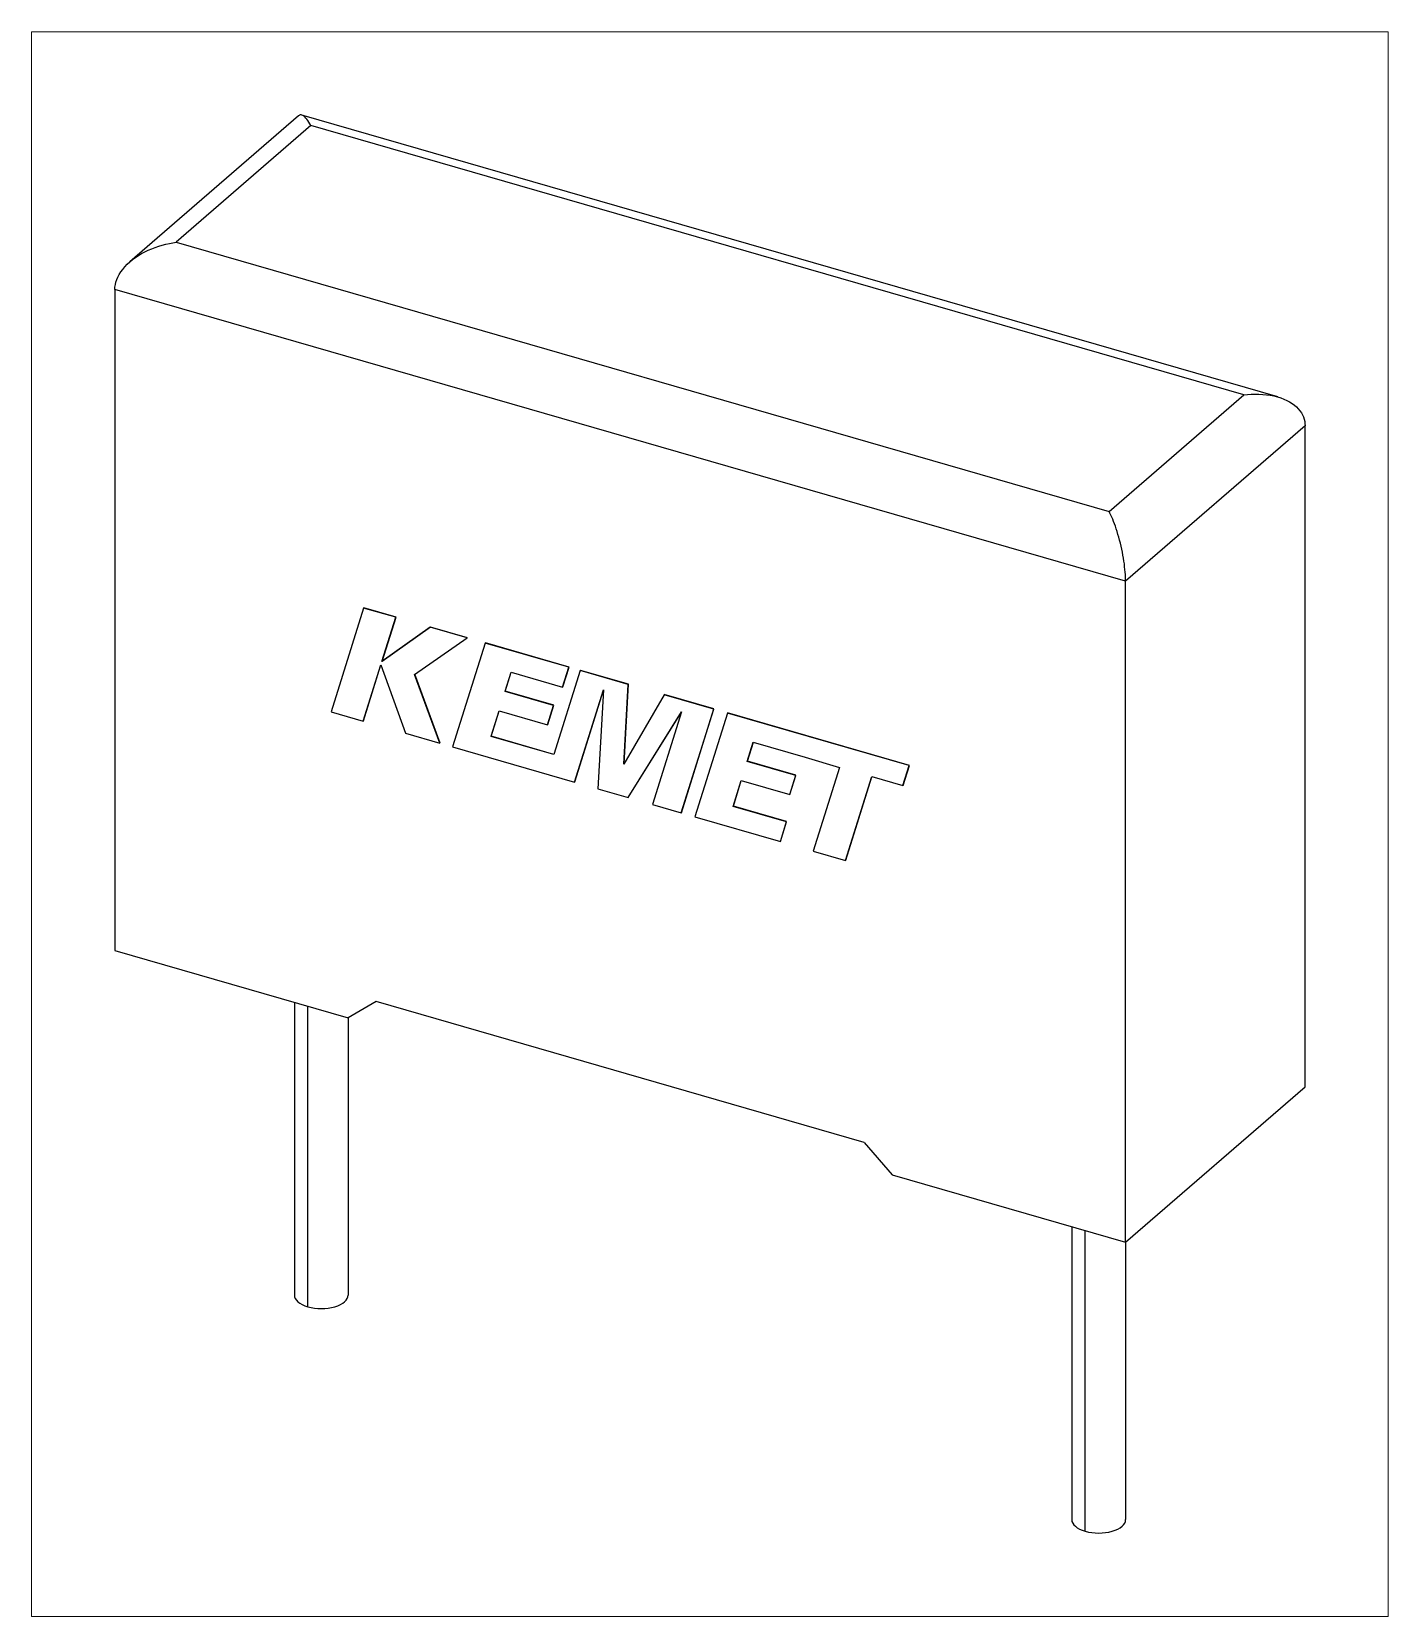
# Paper-space layout 'Layout1' of a CAD drawing. Header units: millimetres. Extents: x 0 to 15.1, y 0 to 17.6.
# The model-space entities are those that its viewports show. They can reach past a viewport. Long polylines and large blocks are cut down to what shows.
import ezdxf

# ---------------------------------------------------------------- set-up
doc = ezdxf.new("R2010")
doc.units = ezdxf.units.MM
doc.layers.add('MAIN-1', color=7, linetype='Continuous')

msp = doc.modelspace()

# ---------------------------------------------------------------- linework, layer by layer
at = {"layer": 'MAIN-1', "color": 18, "linetype": 'Continuous', "lineweight": 25, "true_color": 0x000000}
for points in [[(2.972, 16.71), (1.094, 15.083)], [(3.11, 16.601), (1.61, 15.302)], [(2.978, 16.714), (2.972, 16.71)], [(2.983, 16.717), (2.978, 16.714)], [(2.99, 16.719), (2.983, 16.717)], [(2.996, 16.719), (2.99, 16.719)], [(3.002, 16.719), (2.996, 16.719)], [(3.009, 16.718), (3.002, 16.719)], [(3.02, 16.713), (3.009, 16.718)], [(13.881, 13.579), (3.009, 16.718)], [(3.031, 16.706), (3.02, 16.713)], [(3.042, 16.697), (3.031, 16.706)], [(3.054, 16.685), (3.042, 16.697)], [(3.065, 16.672), (3.054, 16.685)], [(3.077, 16.656), (3.065, 16.672)], [(3.088, 16.639), (3.077, 16.656)], [(3.099, 16.621), (3.088, 16.639)], [(3.11, 16.601), (3.099, 16.621)], [(13.502, 13.601), (3.11, 16.601)], [(1.225, 15.175), (1.261, 15.194)], [(1.261, 15.194), (1.299, 15.213)], [(1.299, 15.213), (1.337, 15.229)], [(1.337, 15.229), (1.376, 15.245)], [(1.376, 15.245), (1.416, 15.258)], [(1.416, 15.258), (1.455, 15.27)], [(1.455, 15.27), (1.495, 15.28)], [(1.495, 15.28), (1.534, 15.289)], [(1.534, 15.289), (1.572, 15.296)], [(1.572, 15.296), (1.61, 15.302)], [(1.61, 15.302), (12.002, 12.302)], [(0.993, 14.972), (1.014, 15)], [(1.014, 15), (1.038, 15.029)], [(1.038, 15.029), (1.065, 15.057)], [(1.065, 15.057), (1.094, 15.084)], [(1.094, 15.084), (1.124, 15.108)], [(1.124, 15.108), (1.156, 15.132)], [(1.156, 15.132), (1.19, 15.154)], [(1.19, 15.154), (1.225, 15.175)], [(0.928, 14.803), (0.932, 14.83)], [(0.932, 14.83), (0.938, 14.858)], [(0.938, 14.858), (0.948, 14.886)], [(0.948, 14.886), (0.96, 14.914)], [(0.96, 14.914), (0.975, 14.943)], [(0.975, 14.943), (0.993, 14.972)], [(0.927, 14.777), (0.928, 14.803)], [(12.185, 11.527), (0.927, 14.777)], [(0.927, 14.777), (0.927, 7.416)], [(12.002, 12.302), (13.502, 13.601)], [(13.502, 13.601), (13.543, 13.606)], [(13.543, 13.606), (13.585, 13.609)], [(13.585, 13.609), (13.628, 13.61)], [(13.628, 13.61), (13.671, 13.61)], [(13.671, 13.61), (13.713, 13.608)], [(13.713, 13.608), (13.756, 13.604)], [(13.756, 13.604), (13.798, 13.598)], [(13.798, 13.598), (13.839, 13.59)], [(13.839, 13.59), (13.879, 13.58)], [(13.879, 13.58), (13.915, 13.568)], [(13.915, 13.568), (13.949, 13.556)], [(13.949, 13.556), (13.981, 13.541)], [(13.981, 13.541), (14.012, 13.525)], [(14.012, 13.525), (14.04, 13.507)], [(14.04, 13.507), (14.066, 13.488)], [(14.066, 13.488), (14.089, 13.468)], [(14.089, 13.468), (14.11, 13.447)], [(14.11, 13.447), (14.128, 13.425)], [(14.128, 13.425), (14.144, 13.403)], [(14.185, 13.259), (12.185, 11.527)], [(14.144, 13.403), (14.157, 13.379)], [(14.157, 13.379), (14.168, 13.356)], [(14.168, 13.356), (14.176, 13.332)], [(14.176, 13.332), (14.181, 13.307)], [(14.181, 13.307), (14.184, 13.283)], [(14.184, 13.283), (14.185, 13.259)], [(14.185, 5.898), (14.185, 13.259)], [(12.012, 12.283), (12.002, 12.302)], [(12.022, 12.263), (12.012, 12.283)], [(12.032, 12.241), (12.022, 12.263)], [(12.042, 12.218), (12.032, 12.241)], [(12.052, 12.193), (12.042, 12.218)], [(12.062, 12.167), (12.052, 12.193)], [(12.072, 12.139), (12.062, 12.167)], [(12.082, 12.11), (12.072, 12.139)], [(12.092, 12.08), (12.082, 12.11)], [(12.101, 12.048), (12.092, 12.08)], [(12.111, 12.016), (12.101, 12.048)], [(12.119, 11.984), (12.111, 12.016)], [(12.128, 11.95), (12.119, 11.984)], [(12.136, 11.917), (12.128, 11.95)], [(12.143, 11.883), (12.136, 11.917)], [(12.15, 11.849), (12.143, 11.883)], [(12.156, 11.816), (12.15, 11.849)], [(12.162, 11.783), (12.156, 11.816)], [(12.167, 11.75), (12.162, 11.783)], [(12.172, 11.719), (12.167, 11.75)], [(12.175, 11.688), (12.172, 11.719)], [(12.179, 11.658), (12.175, 11.688)], [(12.181, 11.629), (12.179, 11.658)], [(12.183, 11.602), (12.181, 11.629)], [(12.184, 11.576), (12.183, 11.602)], [(12.185, 11.551), (12.184, 11.576)], [(12.185, 11.527), (12.185, 11.551)], [(12.185, 4.166), (12.185, 11.527)], [(3.697, 11.228), (3.335, 10.072)], [(4.056, 11.125), (3.697, 11.228)], [(4.059, 11.127), (3.7, 11.231)], [(3.902, 10.632), (4.056, 11.125)], [(3.905, 10.634), (4.059, 11.127)], [(4.438, 11.015), (3.902, 10.632)], [(4.441, 11.017), (3.905, 10.634)], [(4.853, 10.895), (4.438, 11.015)], [(4.856, 10.897), (4.441, 11.017)], [(4.265, 10.488), (4.853, 10.895)], [(5.052, 10.837), (4.689, 9.681)], [(5.984, 10.569), (5.052, 10.837)], [(5.986, 10.571), (5.054, 10.84)], [(3.694, 9.969), (3.89, 10.597)], [(3.696, 9.971), (3.891, 10.594)], [(3.89, 10.597), (4.165, 9.833)], [(4.548, 9.722), (4.265, 10.488)], [(4.551, 9.724), (4.267, 10.49)], [(5.273, 10.299), (5.341, 10.514)], [(5.275, 10.301), (5.342, 10.514)], [(5.341, 10.514), (5.915, 10.348)], [(6.109, 10.532), (5.816, 9.596)], [(5.915, 10.348), (5.984, 10.569)], [(5.918, 10.35), (5.986, 10.571)], [(6.646, 10.377), (6.109, 10.532)], [(6.649, 10.379), (6.112, 10.534)], [(5.814, 10.143), (5.273, 10.299)], [(5.816, 10.145), (5.275, 10.301)], [(6.048, 9.289), (6.37, 10.319)], [(6.05, 9.291), (6.37, 10.312)], [(6.37, 10.319), (6.307, 9.214)], [(6.598, 9.49), (6.646, 10.377)], [(7.045, 10.262), (6.598, 9.49)], [(6.6, 9.495), (6.649, 10.379)], [(7.598, 10.103), (7.045, 10.262)], [(7.6, 10.105), (7.047, 10.264)], [(3.335, 10.072), (3.694, 9.969)], [(5.117, 9.798), (5.206, 10.085)], [(5.119, 9.8), (5.208, 10.085)], [(5.206, 10.085), (5.747, 9.929)], [(5.747, 9.929), (5.814, 10.143)], [(5.75, 9.931), (5.816, 10.145)], [(6.643, 9.117), (7.239, 10.073)], [(6.646, 9.119), (7.238, 10.07)], [(7.239, 10.073), (6.915, 9.039)], [(7.235, 8.946), (7.598, 10.103)], [(7.238, 8.948), (7.6, 10.105)], [(7.75, 10.059), (7.387, 8.902)], [(9.774, 9.474), (7.75, 10.059)], [(9.777, 9.476), (7.752, 10.061)], [(4.165, 9.833), (4.548, 9.722)], [(5.816, 9.596), (5.117, 9.798)], [(5.817, 9.598), (5.119, 9.8)], [(7.97, 9.52), (8.038, 9.735)], [(7.973, 9.523), (8.04, 9.735)], [(8.038, 9.735), (8.616, 9.567)], [(4.689, 9.681), (6.048, 9.289)], [(8.616, 9.567), (9, 9.454)], [(8.511, 9.364), (7.97, 9.52)], [(8.514, 9.366), (7.973, 9.523)], [(8.445, 9.15), (8.511, 9.364)], [(8.447, 9.153), (8.514, 9.366)], [(9, 9.454), (8.707, 8.521)], [(9.704, 9.251), (9.774, 9.474)], [(9.707, 9.253), (9.777, 9.476)], [(6.307, 9.214), (6.643, 9.117)], [(7.814, 9.019), (7.904, 9.307)], [(7.817, 9.021), (7.905, 9.306)], [(7.904, 9.307), (8.445, 9.15)], [(9.066, 8.418), (9.359, 9.351)], [(9.069, 8.42), (9.36, 9.35)], [(9.359, 9.351), (9.704, 9.251)], [(6.915, 9.039), (7.235, 8.946)], [(8.408, 8.848), (7.814, 9.019)], [(8.41, 8.85), (7.817, 9.021)], [(7.387, 8.902), (8.34, 8.627)], [(8.34, 8.627), (8.408, 8.848)], [(8.342, 8.63), (8.41, 8.85)], [(8.707, 8.521), (9.066, 8.418)], [(0.927, 7.416), (3.525, 6.666)], [(2.926, 6.839), (2.926, 3.577)], [(3.076, 3.447), (3.076, 6.796)], [(3.838, 6.845), (3.525, 6.666)], [(9.275, 5.275), (3.838, 6.845)], [(3.526, 6.667), (3.526, 3.577)], [(12.185, 4.166), (14.185, 5.898)], [(9.275, 5.275), (9.587, 4.916)], [(9.587, 4.916), (12.185, 4.166)], [(11.586, 4.339), (11.586, 1.077)], [(11.736, 0.947), (11.736, 4.296)], [(12.186, 4.167), (12.186, 1.077)]]:
    msp.add_lwpolyline(points, dxfattribs=at)
for points in [[(2.926, 3.577), (2.926, 3.524), (2.983, 3.474), (3.076, 3.447)], [(11.586, 1.077), (11.586, 1.024), (11.644, 0.974), (11.736, 0.947)]]:
    msp.add_open_spline(points, degree=3, dxfattribs=at)
for points in [[(3.076, 3.447), (3.169, 3.42), (3.283, 3.42), (3.376, 3.447), (3.469, 3.474), (3.526, 3.524), (3.526, 3.577)], [(11.736, 0.947), (11.829, 0.92), (11.944, 0.92), (12.036, 0.947), (12.129, 0.974), (12.186, 1.024), (12.186, 1.077)]]:
    msp.add_open_spline(points, degree=3, knots=[0, 0, 0, 0, 1, 1, 1, 2, 2, 2, 2], dxfattribs=at)

psp = doc.layouts.get("Layout1")

# ---------------------------------------------------------------- viewports
at = {"layer": '0'}
psp.add_viewport(center=(7.556, 8.823), size=(15.113, 17.6466), view_center_point=(7.556, 8.823), view_height=17.6466, dxfattribs=at)

doc.saveas('drawing.dxf')
